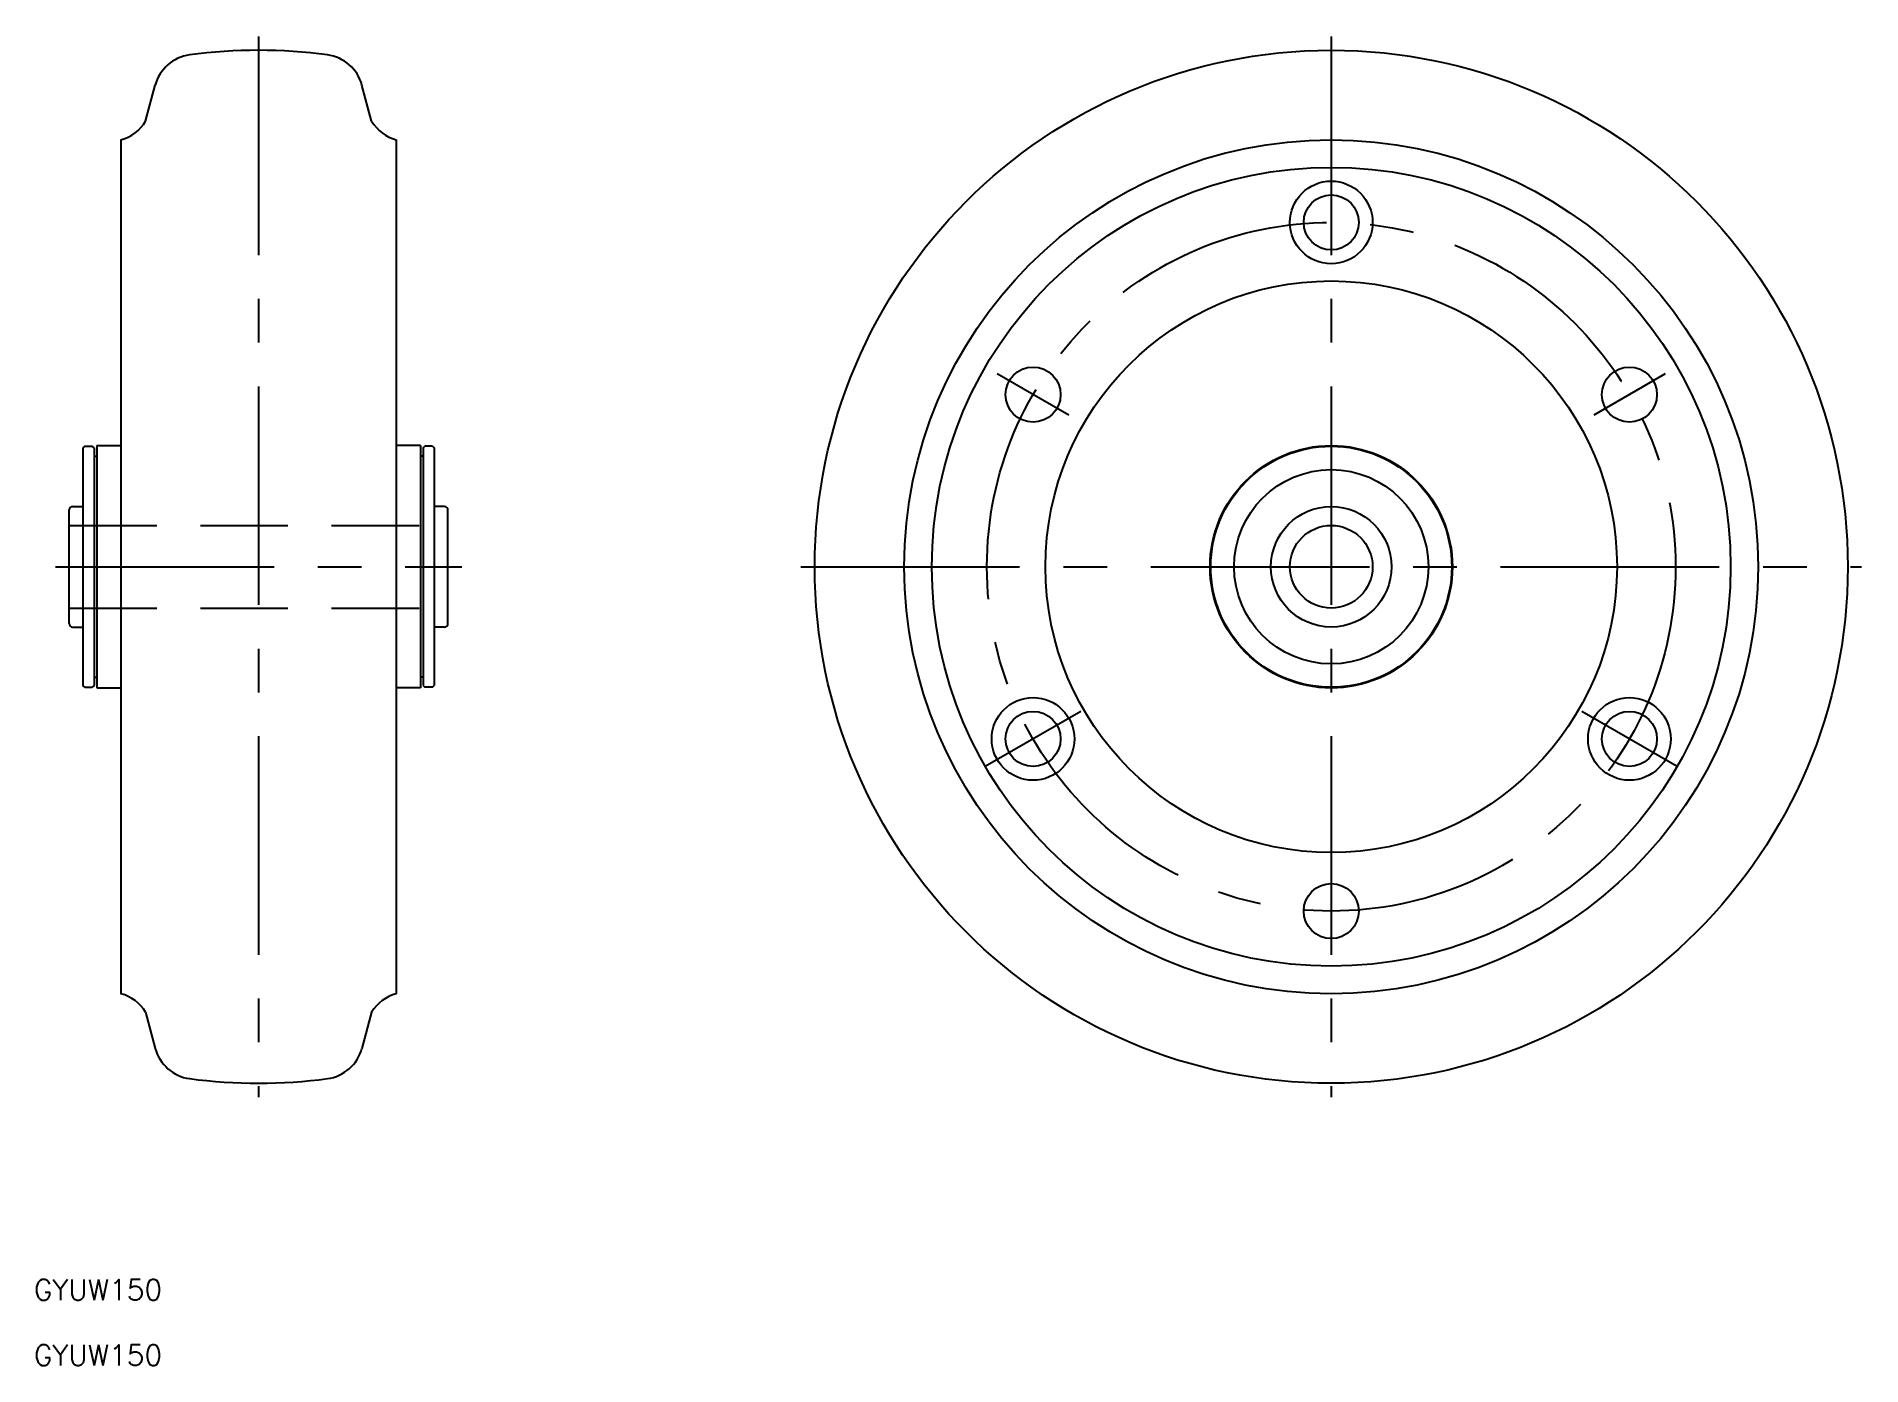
# Model space of a CAD drawing. Extents: x -188 to 77, y -116 to 77.
import ezdxf

# ---------------------------------------------------------------- set-up
doc = ezdxf.new("R2010")
doc.units = 0
doc.linetypes.add('CENTER', pattern=[50.8, 31.75, -6.35, 6.35, -6.35])
doc.linetypes.add('DASHED', pattern=[19.05, 12.7, -6.35])
doc.layers.get('0').update_dxf_attribs({"linetype": 'CONTINUOUS'})
doc.layers.add('CENTER', color=1, linetype='CENTER')
doc.styles.get("Standard").update_dxf_attribs({"font": 'txt.shx', "height": 3, "bigfont": 'bigfont.shx'})

msp = doc.modelspace()

# ---------------------------------------------------------------- linework, layer by layer
at = {"color": 7, "linetype": 'CONTINUOUS'}
for p, q in [((-172.17, 64.69), (-170.76, 69.94)), ((-139.35, 64.69), (-140.76, 69.94)), ((-175.76, 62), (-175.76, -62)), ((-135.76, 62), (-135.76, -62)), ((-181.01, 17.5), (-181.26, 17.25)), ((-181.26, 17.25), (-181.26, -17.25)), ((-181.01, 17.5), (-179.91, 17.5)), ((-179.66, 17.25), (-179.91, 17.5)), ((-179.66, 17.25), (-179.66, -17.25)), ((-179.66, 16.05), (-179.26, 16.05)), ((-179.26, 17.6), (-175.76, 17.6)), ((-179.26, 17.6), (-179.26, -17.6)), ((-132.26, 17.6), (-135.76, 17.6)), ((-132.26, 17.6), (-132.26, -17.6)), ((-131.86, 16.05), (-132.26, 16.05)), ((-131.86, 17.25), (-131.61, 17.5)), ((-131.86, 17.25), (-131.86, -17.25)), ((-130.51, 17.5), (-131.61, 17.5)), ((-130.51, 17.5), (-130.26, 17.25)), ((-130.26, 17.25), (-130.26, -17.25)), ((-183.26, -8.25), (-183.26, 8.25)), ((-182.76, 8.75), (-181.26, 8.75)), ((-128.76, 8.75), (-130.26, 8.75)), ((-128.26, -8.25), (-128.26, 8.25)), ((-182.76, -8.75), (-181.26, -8.75)), ((-128.76, -8.75), (-130.26, -8.75)), ((-181.01, -17.5), (-181.26, -17.25)), ((-181.01, -17.5), (-179.91, -17.5)), ((-179.66, -17.25), (-179.91, -17.5)), ((-179.66, -16.05), (-179.26, -16.05)), ((-179.26, -17.6), (-175.76, -17.6)), ((-132.26, -17.6), (-135.76, -17.6)), ((-132.26, -17.6), (-135.76, -17.6)), ((-131.86, -16.05), (-132.26, -16.05)), ((-131.86, -17.25), (-131.61, -17.5)), ((-130.51, -17.5), (-131.61, -17.5)), ((-130.51, -17.5), (-130.26, -17.25)), ((-172.17, -64.69), (-170.76, -69.94)), ((-139.35, -64.69), (-140.76, -69.94))]:
    msp.add_line(p, q, dxfattribs=at)
at = {"color": 3, "linetype": 'DASHED'}
for p, q in [((-183.26, 6), (-128.26, 6)), ((-183.26, -6), (-128.26, -6))]:
    msp.add_line(p, q, dxfattribs=at)
at = {"color": 7, "linetype": 'CONTINUOUS'}
for centre, radius in [((0, 0), 75), ((0, 0), 62), ((0, 0), 58), ((0, 50), 6), ((0, 50), 4), ((0, 0), 41.5), ((-43.3, 25), 4), ((43.3, 25), 4), ((0, 0), 17.6), ((0, 0), 17.5), ((0, 0), 14.1), ((0, 0), 8.75), ((0, 0), 6), ((-43.3, -25), 6), ((-43.3, -25), 4), ((43.3, -25), 6), ((43.3, -25), 4), ((0, -50), 4)]:
    msp.add_circle(centre, radius, dxfattribs=at)
for centre, radius, start, end in [((-164.97, 68.38), 6, 97.6691, 165), ((-155.76, 0), 75, 82.3309, 97.6691), ((-146.55, 68.38), 6, 15, 82.3309), ((-177.3, 67.8), 6, 284.8757, 328.7675), ((-134.22, 67.8), 6, 211.2325, 255.1243), ((-182.76, 8.25), 0.5, 90, 180), ((-128.76, 8.25), 0.5, 0, 90), ((-182.76, -8.25), 0.5, 180, 270), ((-128.76, -8.25), 0.5, 270, 0), ((-177.3, -67.8), 6, 31.2325, 75.1243), ((-134.22, -67.8), 6, 104.8757, 148.7675), ((-164.97, -68.38), 6, 195, 262.3309), ((-146.55, -68.38), 6, 277.6691, 345), ((-155.76, 0), 75, 262.3309, 277.6691)]:
    msp.add_arc(centre, radius, start, end, dxfattribs=at)
at = {"layer": 'CENTER', "color": 1, "linetype": 'CENTER'}
for p, q in [((-155.76, 77), (-155.76, -77)), ((0, 77), (0, -77)), ((-38.11, 22), (-48.5, 28)), ((48.5, 28), (38.11, 22)), ((-185.26, 0), (-126.26, 0)), ((-77, 0), (77, 0)), ((-36.37, -21), (-50.23, -29)), ((50.23, -29), (36.37, -21))]:
    msp.add_line(p, q, dxfattribs=at)
msp.add_circle((0, 0), 50, dxfattribs=at)

# ---------------------------------------------------------------- texts
at = {"color": 7, "linetype": 'CONTINUOUS'}
for p in [(-188.4, -106.48), (-188.4, -115.99)]:
    msp.add_text('GYUW150', height=3, dxfattribs=at).set_placement(p)

doc.saveas('drawing.dxf')
